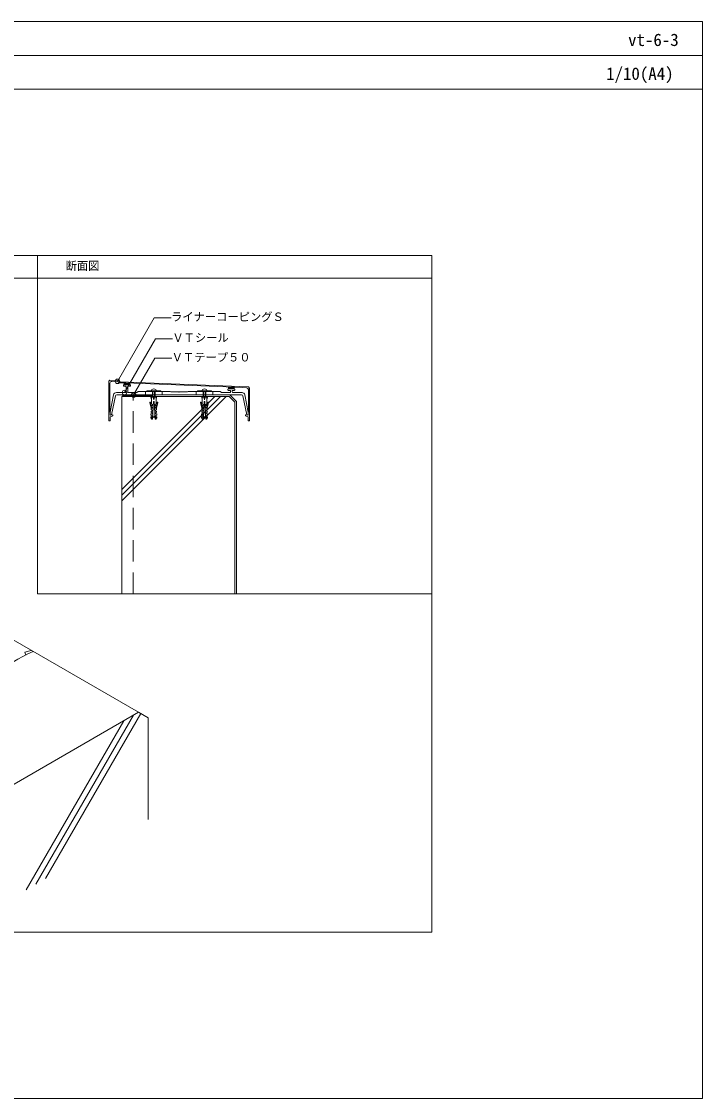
# Model space of a CAD drawing. Units: millimetres, scale not verified. Extents: x -1380 to 1380, y -955 to 955.
# Drawn here: x 172 to 1380, y -955 to 955 of the extents above; entities that cross this region are included whole.
import ezdxf
from ezdxf.enums import TextEntityAlignment as Align

# ---------------------------------------------------------------- set-up
doc = ezdxf.new("R2010")
doc.units = ezdxf.units.MM
doc.header["$LTSCALE"] = 3
doc.linetypes.add('USER1', pattern=[19.05, 12.7, -6.35])
for name, color, linetype, lineweight in [('0-0_0', 7, 'Continuous', 18), ('0-1_WAKU', 7, 'Continuous', 18), ('0-2_KUTAI', 3, 'Continuous', 18), ('0-3_BOUSUI', 1, 'Continuous', 18), ('0-4_MOJI', 7, 'Continuous', 18), ('0-5_HATCH', 9, 'Continuous', 18), ('0-6_KASAGI', 150, 'Continuous', 18), ('0-8_KANAMONO_SCREW', 4, 'Continuous', 18)]:
    doc.layers.add(name, color=color, linetype=linetype, lineweight=lineweight)
doc.styles.add('ＭＳ ゴシック', font='')
doc.styles.get('ＭＳ ゴシック').set_extended_font_data('MS Gothic')

msp = doc.modelspace()

# ---------------------------------------------------------------- linework, layer by layer
at = {"layer": '0-0_0'}
for p, q in [((-1380, 895), (1380, 895)), ((-900, 500), (900, 500))]:
    msp.add_line(p, q, dxfattribs=at)
msp.add_lwpolyline([(-900, -660), (900, -660), (900, 540), (-900, 540)], close=True, dxfattribs=at)
at = {"layer": '0-1_WAKU'}
for points in [[(1380, 835), (-1380, 835), (-1380, 955), (1380, 955)], [(-1380, -955), (1380, -955), (1380, 955), (-1380, 955)], [(200, 540), (900, 540), (900, -60), (200, -60)]]:
    msp.add_lwpolyline(points, close=True, dxfattribs=at)
at = {"layer": '0-2_KUTAI', "linetype": 'USER1'}
msp.add_line((370, -60), (370, 290), dxfattribs=at)
at = {"layer": '0-2_KUTAI'}
msp.add_line((379.09, -270), (32.679, -70), dxfattribs=at)
for points in [[(350, -60), (350, 290), (540, 290), (550, 280), (550, -60)], [(50, -660), (50, -460), (379.09, -270), (396.41, -280), (396.41, -460)]]:
    msp.add_lwpolyline(points, dxfattribs=at)
at = {"layer": '0-3_BOUSUI'}
for points in [[(355, 293), (541.243, 293), (553, 281.243), (553, -60)], [(355, 290), (540, 290), (550, 280), (550, -60)]]:
    msp.add_lwpolyline(points, dxfattribs=at)
msp.add_lwpolyline([(405, 291), (405, 290), (355, 290), (355, 291)], close=True, dxfattribs=at)
msp.add_arc((436.003, -666.062), 559.792, 115.81322, 132.38773, dxfattribs=at)
at = {"layer": '0-4_MOJI'}
for p, q in [((354.423, 297.222), (409.423, 392.485)), ((409.423, 392.485), (439.423, 392.485))]:
    msp.add_line(p, q, dxfattribs=at)
for points in [[(342.075, 316.877), (407.075, 429.46), (437.075, 429.46)], [(370.715, 292.757), (408.215, 357.709), (438.215, 357.709)]]:
    msp.add_lwpolyline(points, dxfattribs=at)
for centre in [(342.075, 316.877), (354.423, 297.222), (370.715, 292.757)]:
    msp.add_circle(centre, 4, dxfattribs=at)
at = {"layer": '0-5_HATCH'}
for p, q in [((350, 125), (515, 290)), ((350, 115), (525, 290)), ((350, 105), (535, 290)), ((351.98, 290), (350.579, 291.401)), ((351.406, 290), (354.384, 292.977)), ((354.225, 290), (351.881, 292.345)), ((355, 291.47), (353.592, 292.879)), ((353.651, 290), (355, 291.348)), ((177.881, -163.243), (189.014, -160.26)), ((179.314, -168.591), (177.881, -163.243)), ((179.904, -585), (353.109, -285)), ((197.224, -575), (370.429, -275)), ((214.545, -565), (383.42, -272.5))]:
    msp.add_line(p, q, dxfattribs=at)
at = {"layer": '0-6_KASAGI'}
for p, q in [((352.9, 308.8), (352.9, 310.3)), ((353.4, 310.8), (364.4, 310.8)), ((356.4, 308.3), (353.4, 308.3)), ((353.9, 313.319), (354.582, 314.001)), ((353.9, 311.972), (355.927, 313.999)), ((354.075, 310.8), (357.243, 313.969)), ((355.422, 310.8), (358.539, 313.917)), ((356.769, 310.8), (359.834, 313.865)), ((357.4, 298), (357.4, 307.3)), ((358.116, 310.8), (361.129, 313.813)), ((359.463, 310.8), (362.424, 313.762)), ((360.4, 307.3), (360.4, 298)), ((360.81, 310.8), (363.72, 313.71)), ((364.4, 308.3), (361.4, 308.3)), ((362.157, 310.8), (363.9, 312.543)), ((363.504, 310.8), (363.9, 311.196)), ((364.9, 310.3), (364.9, 308.8)), ((539.1, 305.893), (539.871, 306.664)), ((539.1, 304.546), (541.166, 306.612)), ((539.301, 303.4), (542.461, 306.56)), ((540.648, 303.4), (543.756, 306.508)), ((541.995, 303.4), (545.052, 306.456)), ((543.342, 303.4), (546.347, 306.405)), ((544.689, 303.4), (547.642, 306.353)), ((546.036, 303.4), (548.937, 306.301)), ((339.999, 297), (356.4, 297)), ((562.281, 293), (340.719, 293)), ((538.1, 301.4), (538.1, 302.9)), ((538.6, 303.4), (549.6, 303.4)), ((541.6, 300.9), (538.6, 300.9)), ((542.6, 298), (542.6, 299.9)), ((545.6, 299.9), (545.6, 298)), ((549.6, 300.9), (546.6, 300.9)), ((546.6, 297), (563.001, 297)), ((547.383, 303.4), (549.1, 305.117)), ((548.73, 303.4), (549.1, 303.769)), ((550.1, 302.9), (550.1, 301.4)), ((333.365, 257.312), (329.435, 257.037)), ((333.9, 256.492), (333.9, 256.813)), ((569.1, 256.813), (569.1, 256.492)), ((573.565, 257.037), (569.635, 257.312)), ((327, 247), (328.5, 247)), ((574.5, 247), (576, 247))]:
    msp.add_line(p, q, dxfattribs=at)
at = {"layer": '0-6_KASAGI', "linetype": 'USER1'}
for p, q in [((391.5, 293), (391.5, 299)), ((421.5, 293), (421.5, 299)), ((481.5, 293), (481.5, 299)), ((511.5, 293), (511.5, 299))]:
    msp.add_line(p, q, dxfattribs=at)
at = {"layer": '0-6_KASAGI'}
for points in [[(576.5, 247.5), (576.5, 305), (574.417, 307.083), (346.5, 316.2), (344.333, 318.367), (328.5, 319), (326.5, 317), (326.5, 247.5)], [(328.9, 257.536), (328.9, 262), (328.3, 262), (328.3, 305), (328.598, 313.774)], [(331.716, 316.67), (343.386, 316.203), (345.553, 314.036), (356.5, 313.999), (564.417, 305.682), (571.651, 305.099)], [(328.9, 257.536), (328.9, 262), (335.096, 292.981)], [(338.267, 290.99), (331.506, 257.182), (329.435, 257.037)], [(361.4, 297), (376.5, 297), (378.5, 299)], [(378.5, 299), (435.5, 299), (436.5, 298), (451, 298), (451.5, 297.5), (452, 298), (466.5, 298), (467.5, 299), (524.5, 299), (526.5, 297), (541.6, 297)], [(573.565, 257.037), (571.494, 257.182), (564.733, 290.99)], [(567.904, 292.981), (574.1, 262), (574.1, 257.536)], [(574.407, 302.23), (574.7, 295), (574.7, 262), (574.1, 262), (574.1, 257.536)], [(329, 247.5), (329, 254), (332.798, 255.046)], [(570.202, 255.046), (574, 254), (574, 247.5)]]:
    msp.add_lwpolyline(points, dxfattribs=at)
for points in [[(353.9, 314.002), (353.9, 310.8), (363.9, 310.8), (363.9, 313.703), (356.5, 313.999)], [(539.1, 306.695), (539.1, 303.4), (549.1, 303.4), (549.1, 306.295)]]:
    msp.add_lwpolyline(points, close=True, dxfattribs=at)
for centre, radius, start, end in [((331.596, 313.672), 3, 87.70939, 178.05691), ((353.4, 310.3), 0.5, 90, 180), ((353.4, 308.8), 0.5, 180, 270), ((356.4, 307.3), 1, 0, 90), ((361.4, 307.3), 1, 90, 180), ((364.4, 310.3), 0.5, 0, 90), ((364.4, 308.8), 0.5, 270, 0), ((339.999, 292), 5, 90, 168.69007), ((340.719, 290.5), 2.5, 90, 168.69007), ((356.4, 298), 1, 270, 0), ((361.4, 298), 1, 180, 270), ((538.6, 302.9), 0.5, 90, 180), ((538.6, 301.4), 0.5, 180, 270), ((541.6, 299.9), 1, 0, 90), ((541.6, 298), 1, 270, 360), ((546.6, 299.9), 1, 90, 180), ((546.6, 298), 1, 180, 270), ((549.6, 302.9), 0.5, 0, 90), ((549.6, 301.4), 0.5, 270, 0), ((562.281, 290.5), 2.5, 11.30993, 90), ((563.001, 292), 5, 11.30993, 90), ((571.41, 302.109), 3, 2.31694, 85.39736), ((329.4, 257.536), 0.5, 180, 274), ((329.4, 257.536), 0.5, 180, 274), ((332.4, 256.492), 1.5, 285.39945, 0), ((333.4, 256.813), 0.5, 0, 94), ((569.6, 256.813), 0.5, 86, 180), ((570.6, 256.492), 1.5, 180, 254.60055), ((573.6, 257.536), 0.5, 266, 360), ((573.6, 257.536), 0.5, 266, 360), ((327, 247.5), 0.5, 180, 270), ((328.5, 247.5), 0.5, 270, 0), ((574.5, 247.5), 0.5, 180, 270), ((576, 247.5), 0.5, 270, 0)]:
    msp.add_arc(centre, radius, start, end, dxfattribs=at)
at = {"layer": '0-8_KANAMONO_SCREW'}
for p, q in [((402.5, 283.935), (402.5, 288.935)), ((404.008, 299.991), (404.008, 288.935)), ((405.008, 299.991), (405.008, 288.935)), ((405.5, 288.935), (406.5, 283.935)), ((406.5, 283.935), (406.5, 288.935)), ((407.5, 288.935), (406.5, 283.935)), ((408.008, 299.991), (408.008, 288.935)), ((409.008, 299.991), (409.008, 288.935)), ((410.5, 283.935), (410.5, 288.935)), ((492.5, 283.935), (492.5, 288.935)), ((494.008, 299.991), (494.008, 288.935)), ((495.008, 299.991), (495.008, 288.935)), ((495.5, 288.935), (496.5, 283.935)), ((496.5, 283.935), (496.5, 288.935)), ((497.5, 288.935), (496.5, 283.935)), ((498.008, 299.991), (498.008, 288.935)), ((499.008, 299.991), (499.008, 288.935)), ((500.5, 283.935), (500.5, 288.935)), ((400.987, 252.158), (404.482, 251.975)), ((412.013, 252.158), (408.518, 251.975)), ((490.987, 252.158), (494.482, 251.975)), ((502.013, 252.158), (498.518, 251.975))]:
    msp.add_line(p, q, dxfattribs=at)
for points in [[(394, 300), (419, 300), (419, 299), (394, 299)], [(484, 300), (509, 300), (509, 299), (484, 299)]]:
    msp.add_lwpolyline(points, close=True, dxfattribs=at)
for points in [[(401.249, 257.151), (403.194, 256.048), (403.089, 254.05), (401.092, 254.155), (400.987, 252.158), (402.88, 250.056), (404.378, 249.977), (406, 280.935), (406.5, 280.935), (407, 280.935), (408.622, 249.977), (410.12, 250.056), (412.013, 252.158), (411.908, 254.155), (409.911, 254.05), (409.806, 256.048), (411.751, 257.151), (411.647, 259.148), (409.649, 259.044), (409.545, 261.041), (411.49, 262.144), (411.385, 264.141), (409.388, 264.037), (409.283, 266.034), (411.228, 267.137), (411.123, 269.135), (409.126, 269.03), (409.021, 271.027), (410.966, 272.13), (410.861, 274.128), (408.864, 274.023), (408.76, 276.02), (410.5, 276.935), (410.5, 280.935), (410.5, 283.935), (411.5, 288.935), (406.5, 288.935), (401.5, 288.935), (402.5, 283.935), (402.5, 280.935)], [(491.249, 257.151), (493.194, 256.048), (493.089, 254.05), (491.092, 254.155), (490.987, 252.158), (492.88, 250.056), (494.378, 249.977), (496, 280.935), (496.5, 280.935), (497, 280.935), (498.622, 249.977), (500.12, 250.056), (502.013, 252.158), (501.908, 254.155), (499.911, 254.05), (499.806, 256.048), (501.751, 257.151), (501.647, 259.148), (499.649, 259.044), (499.545, 261.041), (501.49, 262.144), (501.385, 264.141), (499.388, 264.037), (499.283, 266.034), (501.228, 267.137), (501.123, 269.135), (499.126, 269.03), (499.021, 271.027), (500.966, 272.13), (500.861, 274.128), (498.864, 274.023), (498.76, 276.02), (500.5, 276.935), (500.5, 280.935), (500.5, 283.935), (501.5, 288.935), (496.5, 288.935), (491.5, 288.935), (492.5, 283.935), (492.5, 280.935)], [(401.877, 269.135), (400.38, 274.135), (399.49, 279.477)], [(400.476, 279.641), (401.394, 274.135), (402.939, 269.079)], [(402.5, 280.935), (402.5, 276.935), (404.24, 276.02), (404.136, 274.023), (402.138, 274.128), (402.034, 272.13), (403.979, 271.027), (403.874, 269.03), (401.877, 269.135), (401.772, 267.137), (403.717, 266.034), (403.612, 264.037), (401.615, 264.141), (401.51, 262.144), (403.455, 261.041), (403.351, 259.044), (401.353, 259.148), (401.249, 257.151)], [(412.524, 279.641), (411.606, 274.135), (410.06, 269.079)], [(411.123, 269.135), (412.62, 274.135), (413.51, 279.477)], [(491.877, 269.135), (490.38, 274.135), (489.49, 279.477)], [(490.476, 279.641), (491.394, 274.135), (492.939, 269.079)], [(492.5, 280.935), (492.5, 276.935), (494.24, 276.02), (494.136, 274.023), (492.138, 274.128), (492.034, 272.13), (493.979, 271.027), (493.874, 269.03), (491.877, 269.135), (491.772, 267.137), (493.717, 266.034), (493.612, 264.037), (491.615, 264.141), (491.51, 262.144), (493.455, 261.041), (493.351, 259.044), (491.353, 259.148), (491.249, 257.151)], [(502.524, 279.641), (501.606, 274.135), (500.06, 269.079)], [(501.123, 269.135), (502.62, 274.135), (503.51, 279.477)], [(408.369, 254.804), (406.5, 252.994), (404.631, 254.804)], [(498.369, 254.804), (496.5, 252.994), (494.631, 254.804)]]:
    msp.add_lwpolyline(points, dxfattribs=at)
for centre, radius, start, end in [((404.997, 299.871), 3, 128.61458, 177.54109), ((406.5, 298), 5.4, 51.3178, 128.6822), ((408.003, 299.871), 3, 2.45891, 51.38542), ((494.997, 299.871), 3, 128.61458, 177.54109), ((496.5, 298), 5.4, 51.3178, 128.6822), ((498.003, 299.871), 3, 2.45891, 51.38542), ((399.983, 279.559), 0.5, 9.46232, 189.46231), ((413.017, 279.559), 0.5, 350.53769, 170.53768), ((489.983, 279.559), 0.5, 9.46232, 189.46231), ((503.017, 279.559), 0.5, 350.53769, 170.53768)]:
    msp.add_arc(centre, radius, start, end, dxfattribs=at)

# ---------------------------------------------------------------- texts
at = {"layer": '0-1_WAKU', "style": 'ＭＳ ゴシック'}
for s, p in [('vt-6-3', (1248.046, 905)), ('1/10(A4)', (1209.061, 845))]:
    msp.add_text(s, height=21.99, dxfattribs=at).set_placement(p, align=Align.BOTTOM_LEFT)
at = {"layer": '0-4_MOJI', "style": 'ＭＳ ゴシック'}
for s, p in [('断面図', (250, 510)), ('ライナーコーピングＳ', (437.075, 419.46)), ('ＶＴシール', (439.423, 382.485)), ('ＶＴテープ５０', (438.215, 347.709))]:
    msp.add_text(s, height=14.66, dxfattribs=at).set_placement(p, align=Align.BOTTOM_LEFT)

doc.saveas('drawing.dxf')
